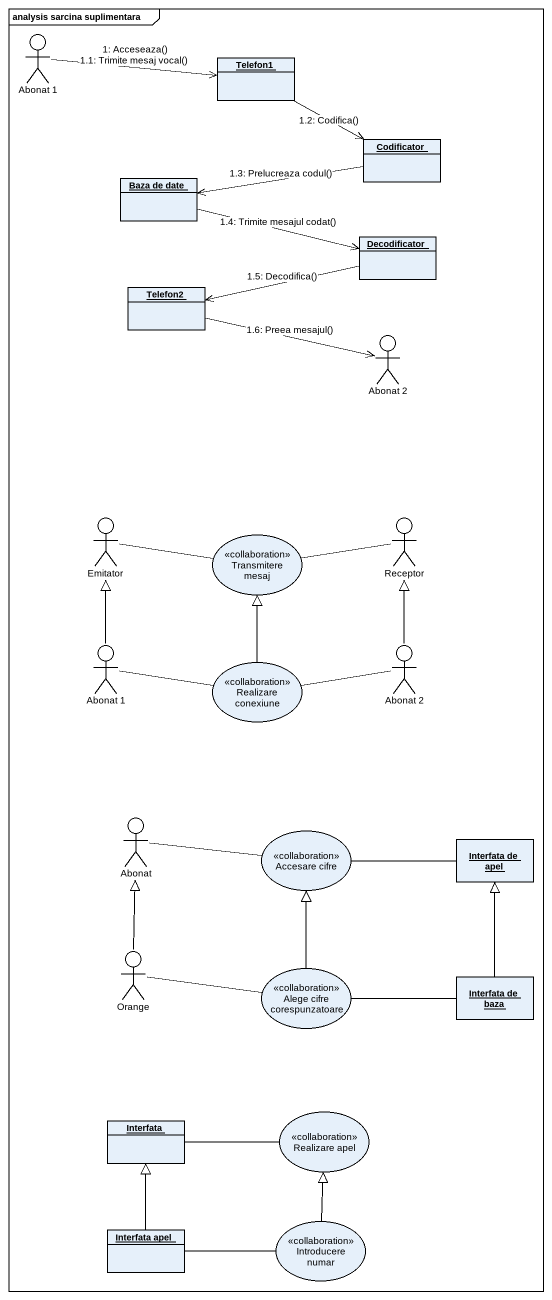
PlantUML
@startuml
mainframe analysis sarcina suplimentara
allowmixing
hide circle
hide empty members
actor "Abonat 1" as Abonat_1
object Telefon1
object Codificator
object "Baza de date" as Baza_de_date
object Decodificator
object Telefon2
actor "Abonat 2" as Abonat_2
actor Emitator
usecase "Transmitere mesaj" as Transmitere_mesaj <<collaboration>>
actor Receptor
actor "Abonat 1" as Abonat_1_2
actor "Abonat 2" as Abonat_2_2
usecase "Realizare conexiune" as Realizare_conexiune <<collaboration>>
actor Abonat
usecase "Accesare cifre" as Accesare_cifre <<collaboration>>
object "Interfata de apel" as Interfata_de_apel
actor Orange
usecase "Alege cifre corespunzatoare" as Alege_cifre_corespunzatoare <<collaboration>>
object "Interfata de baza" as Interfata_de_baza
usecase "Realizare apel" as Realizare_apel <<collaboration>>
object Interfata
object "Interfata apel" as Interfata_apel
usecase "Introducere numar" as Introducere_numar <<collaboration>>
Emitator -right- Transmitere_mesaj
Transmitere_mesaj -right- Receptor
Abonat_1_2 -up-|> Emitator
Abonat_1_2 -right- Realizare_conexiune
Abonat_2_2 -up-|> Receptor
Realizare_conexiune -up-|> Transmitere_mesaj
Realizare_conexiune -right- Abonat_2_2
Accesare_cifre -left- Abonat
Accesare_cifre -right- Interfata_de_apel
Orange -up-|> Abonat
Orange -right- Alege_cifre_corespunzatoare
Alege_cifre_corespunzatoare -up-|> Accesare_cifre
Alege_cifre_corespunzatoare -right- Interfata_de_baza
Interfata_de_baza -up-|> Interfata_de_apel
Realizare_apel -left- Interfata
Interfata_apel -up-|> Interfata
Introducere_numar -up-|> Realizare_apel
Introducere_numar -left- Interfata_apel
Abonat_1 -right-> Telefon1 : 1: Acceseaza()\n1.1: Trimite mesaj vocal()
Telefon1 -right-> Codificator : 1.2: Codifica()
Codificator -left-> Baza_de_date : 1.3: Prelucreaza codul()
Baza_de_date -right-> Decodificator : 1.4: Trimite mesajul codat()
Decodificator -left-> Telefon2 : 1.5: Decodifica()
Telefon2 -right-> Abonat_2 : 1.6: Preea mesajul()
@enduml
